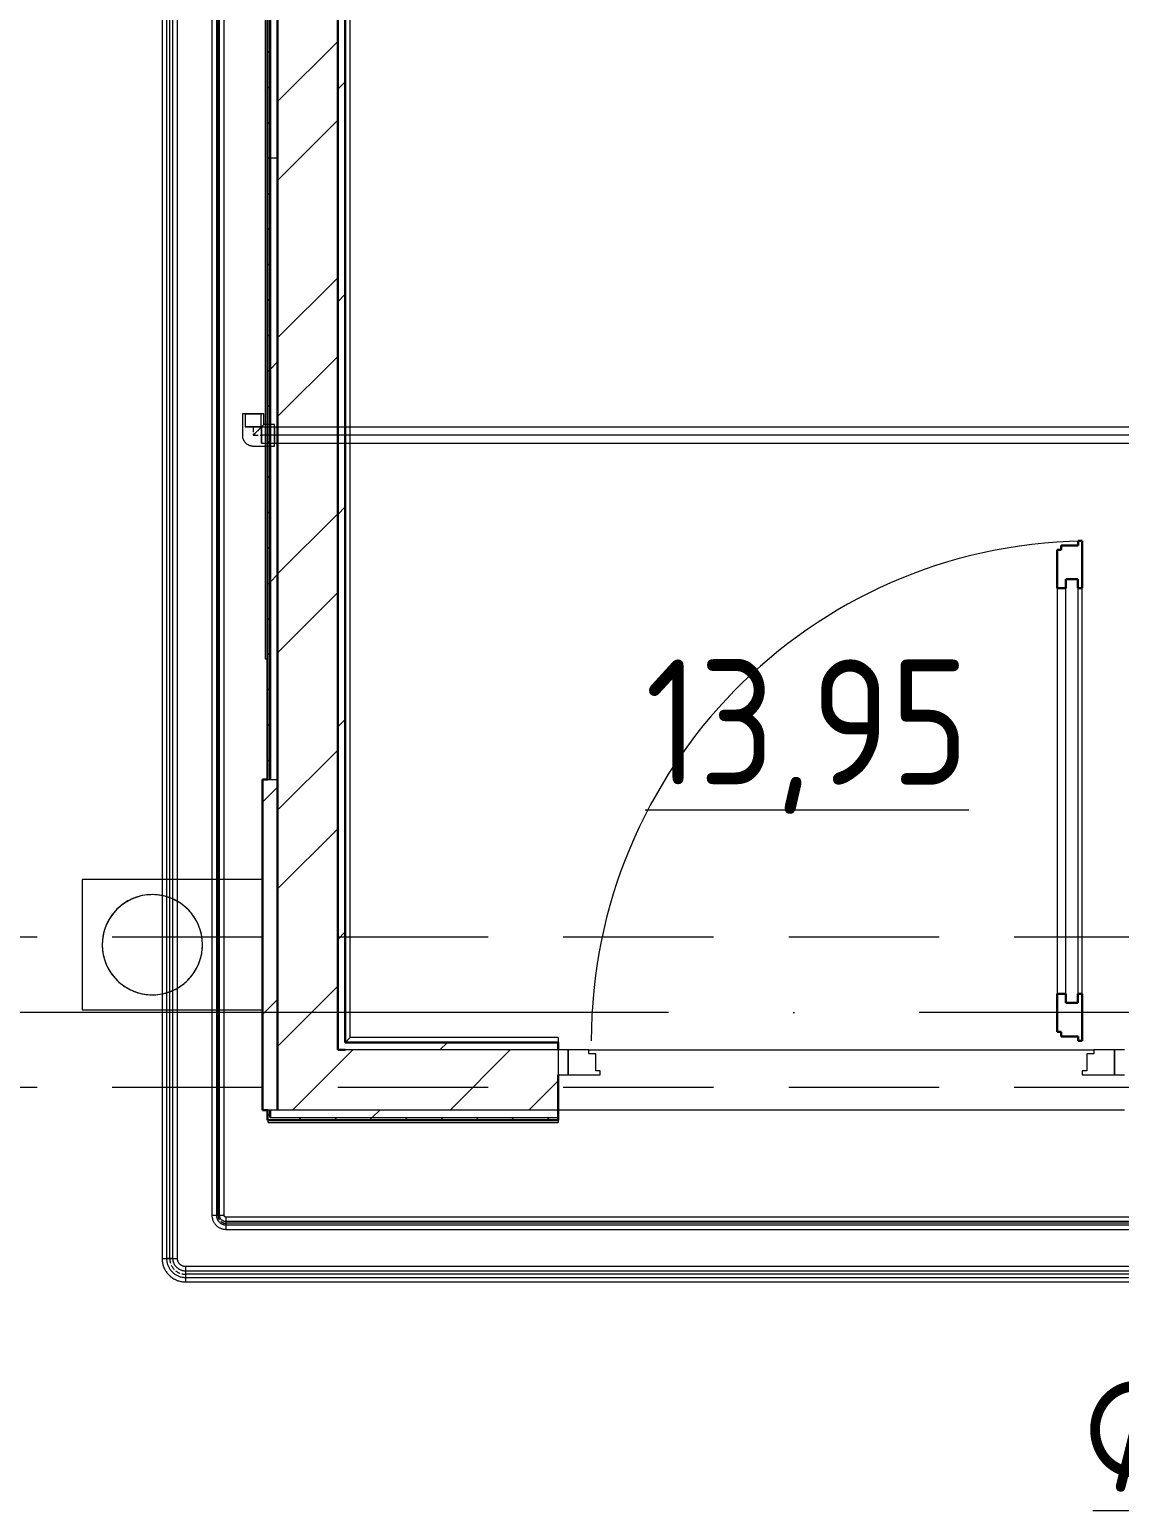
# Model space of a CAD drawing. Header units: millimetres. Extents: x -88595 to 880822, y -1054509 to -148035.
# Drawn here: x 397853 to 400028, y -275246 to -272290 of the extents above; entities that cross this region are included whole.
import ezdxf

# ---------------------------------------------------------------- set-up
doc = ezdxf.new("R2010")
doc.units = ezdxf.units.MM
for name, pattern in [('$7$ADSK_Осевая', [14, 10, -2, 0, -2]), ('$8$ADSK_Осевая', [14, 10, -2, 0, -2]), ('ADSK_Линия сетки', [25, 20, -2.5, 0, -2.5]), ('ADSK_Сверху', [4.5, 3, -1.5])]:
    doc.linetypes.add(name, pattern=pattern)
for name, color, linetype, lineweight in [('Двери', 7, 'Continuous', 9), ('Изоляция', 7, 'Continuous', 18), ('Линии', 7, 'Continuous', 9), ('Марки', 7, 'Continuous', 20), ('Марки помещений', 7, 'Continuous', 20), ('Оборудование', 7, 'Continuous', 18), ('Ограждение', 7, 'Continuous', 9), ('Оси', 7, 'Continuous', 9), ('Сантехника', 7, 'Continuous', 18), ('Стены наружные', 7, 'Continuous', 18), ('Стены штриховка', 7, 'Continuous', 9), ('Трубопровод', 7, 'Continuous', 18), ('Трубопроводы', 7, 'Continuous', 18)]:
    doc.layers.add(name, color=color, linetype=linetype, lineweight=lineweight)
doc.layers.add('Двери открывание', color=7, linetype='Continuous', lineweight=9, true_color=0xc0c0c0)
doc.styles.add('$1$GOST Common_9', font='GOST_Common.ttf', dxfattribs={"width": 0.9, "height": 250})
doc.styles.add('GOST Common_2', font='GOST_Common.ttf', dxfattribs={"width": 0.9, "height": 350})

# ---------------------------------------------------------------- blocks, each defined once
blk = doc.blocks.new('$0$ADSK_МедьПайка_Отвод-гнутая труба - Отвод _гнутая труба_-V44-В_Координация_3 этаж ОВ3')
at = {"layer": 'Трубопроводы', "color": 190, "true_color": 0x8000ff}
for p, q in [((-15.9, 3.2), (-15.9, -3.2)), ((-15.9, 3.2), (-15.9, -3.2)), ((3.2, 15.9), (-3.2, 15.9)), ((3.2, 15.9), (-3.2, 15.9))]:
    blk.add_line(p, q, dxfattribs=at)
at = {"layer": 'Трубопроводы', "color": 190, "true_color": 0x8000ff, "flags": 128}
for points in [[(-15.9, -3.2), (-15.1, -3.2), (-14.4, -3.1), (-13.6, -3), (-12.8, -2.9), (-12.1, -2.8), (-11.3, -2.6), (-10.6, -2.4), (-9.9, -2.2), (-9.2, -2), (-8.5, -1.7), (-7.8, -1.4), (-7.1, -1), (-6.4, -0.7), (-5.8, -0.3), (-5.1, 0.2), (-4.5, 0.6), (-3.9, 1.1), (-3.3, 1.6), (-2.8, 2.1), (-2.2, 2.6), (-1.7, 3.2), (-1.2, 3.7), (-0.7, 4.3), (-0.3, 4.9), (0.2, 5.6), (0.6, 6.2), (0.9, 6.9), (1.3, 7.6), (1.6, 8.3), (1.9, 9), (2.1, 9.7), (2.4, 10.4), (2.6, 11.1), (2.8, 11.9), (2.9, 12.6), (3, 13.4), (3.1, 14.1), (3.2, 14.9), (3.2, 15.7), (3.2, 15.9)], [(-3.2, 15.9), (-3.2, 15.4), (-3.2, 14.9), (-3.3, 14.4), (-3.3, 13.9), (-3.4, 13.4), (-3.5, 12.9), (-3.7, 12.4), (-3.8, 11.9), (-4, 11.4), (-4.2, 10.9), (-4.4, 10.5), (-4.6, 10), (-4.9, 9.6), (-5.1, 9.1), (-5.4, 8.7), (-5.7, 8.3), (-6, 7.9), (-6.3, 7.5), (-6.7, 7.1), (-7, 6.8), (-7.4, 6.4), (-7.8, 6.1), (-8.2, 5.8), (-8.6, 5.5), (-9, 5.2), (-9.4, 4.9), (-9.9, 4.7), (-10.3, 4.4), (-10.8, 4.2), (-11.3, 4), (-11.8, 3.9), (-12.2, 3.7), (-12.7, 3.6), (-13.2, 3.5), (-13.7, 3.4), (-14.2, 3.3), (-14.7, 3.2), (-15.2, 3.2), (-15.7, 3.2), (-15.9, 3.2)]]:
    blk.add_lwpolyline(points, dxfattribs=at)
blk = doc.blocks.new('$0$ADSK_МедьПайка_Отвод-гнутая труба - Отвод _гнутая труба_-V41-В_Координация_3 этаж ОВ3')
at = {"layer": 'Трубопроводы', "color": 134, "true_color": 0x00a6a6}
for p, q in [((6.4, 31.8), (-6.3, 31.8)), ((6.4, 31.8), (-6.3, 31.8)), ((-31.7, 6.4), (-31.7, -6.3)), ((-31.7, 6.4), (-31.7, -6.3))]:
    blk.add_line(p, q, dxfattribs=at)
at = {"layer": 'Трубопроводы', "color": 134, "true_color": 0x00a6a6, "flags": 128}
for points in [[(-31.7, -6.3), (-30.2, -6.3), (-28.7, -6.2), (-27.2, -6.1), (-25.7, -5.9), (-24.2, -5.6), (-22.7, -5.3), (-21.2, -4.9), (-19.8, -4.4), (-18.3, -3.9), (-16.9, -3.3), (-15.5, -2.7), (-14.2, -2), (-12.8, -1.3), (-11.5, -0.5), (-10.2, 0.3), (-9, 1.2), (-7.8, 2.1), (-6.6, 3.1), (-5.5, 4.1), (-4.4, 5.2), (-3.4, 6.3), (-2.4, 7.5), (-1.4, 8.7), (-0.5, 9.9), (0.3, 11.2), (1.1, 12.5), (1.9, 13.8), (2.5, 15.2), (3.2, 16.5), (3.8, 17.9), (4.3, 19.4), (4.8, 20.8), (5.2, 22.3), (5.5, 23.8), (5.8, 25.3), (6, 26.8), (6.2, 28.3), (6.3, 29.8), (6.3, 31.3), (6.4, 31.8)], [(-6.3, 31.8), (-6.4, 30.7), (-6.4, 29.7), (-6.5, 28.7), (-6.7, 27.7), (-6.9, 26.7), (-7.1, 25.7), (-7.3, 24.7), (-7.6, 23.8), (-8, 22.8), (-8.4, 21.9), (-8.8, 20.9), (-9.2, 20), (-9.7, 19.1), (-10.2, 18.3), (-10.8, 17.4), (-11.4, 16.6), (-12, 15.8), (-12.7, 15), (-13.3, 14.3), (-14.1, 13.5), (-14.8, 12.8), (-15.6, 12.2), (-16.4, 11.5), (-17.2, 10.9), (-18, 10.4), (-18.9, 9.8), (-19.8, 9.3), (-20.7, 8.9), (-21.6, 8.5), (-22.5, 8.1), (-23.5, 7.7), (-24.5, 7.4), (-25.4, 7.1), (-26.4, 6.9), (-27.4, 6.7), (-28.4, 6.6), (-29.4, 6.5), (-30.5, 6.4), (-31.5, 6.4), (-31.7, 6.4)]]:
    blk.add_lwpolyline(points, dxfattribs=at)
blk = doc.blocks.new('$0$ADSK_Полипропилен_Отвод - Универсальный-3258870-В_Координация_3 этаж ОВ3')
at = {"layer": 'Трубопроводы', "color": 24, "true_color": 0xa52900}
for p, q in [((-21.5, 42.5), (-21.5, 21.5)), ((21.5, 42.5), (-21.5, 42.5)), ((21.5, 42.5), (-21.5, 42.5)), ((-16, 42.5), (-16, 16.5)), ((-16, 42.5), (0, 42.5)), ((0, 42.5), (16, 42.5)), ((16, 16.5), (16, 42.5)), ((21.5, 0), (21.5, 42.5)), ((-21.5, 21.5), (-42.5, 21.5)), ((-42.5, 21.5), (-42.5, -21.5)), ((-42.5, 21.5), (-42.5, -21.5)), ((-16.5, 16), (-42.5, 16)), ((-42.5, 0), (-42.5, 16)), ((-16.5, 16), (-16.5, 0)), ((-16.5, 0), (-16.5, -16)), ((0, 16.5), (-16, 16.5)), ((16, 16.5), (0, 16.5)), ((-42.5, -16), (-42.5, 0)), ((-42.5, -16), (-16.5, -16)), ((-42.5, -21.5), (0, -21.5))]:
    blk.add_line(p, q, dxfattribs=at)
at = {"layer": 'Трубопроводы', "color": 24, "true_color": 0xa52900, "flags": 128}
blk.add_lwpolyline([(0, -21.5), (0.9, -21.5), (1.7, -21.4), (2.6, -21.3), (3.4, -21.2), (4.3, -21.1), (5.1, -20.9), (5.9, -20.7), (6.8, -20.4), (7.6, -20.1), (8.4, -19.8), (9.2, -19.5), (9.9, -19.1), (10.7, -18.7), (11.4, -18.2), (12.1, -17.7), (12.8, -17.2), (13.5, -16.7), (14.2, -16.2), (14.8, -15.6), (15.4, -15), (16, -14.4), (16.6, -13.7), (17.1, -13), (17.6, -12.3), (18.1, -11.6), (18.5, -10.9), (19, -10.1), (19.4, -9.4), (19.7, -8.6), (20, -7.8), (20.3, -7), (20.6, -6.2), (20.8, -5.3), (21, -4.5), (21.2, -3.7), (21.3, -2.8), (21.4, -1.9), (21.5, -1.1), (21.5, -0.2), (21.5, 0)], dxfattribs=at)
at = {"layer": 'Трубопроводы', "color": 24, "true_color": 0xa52900}
for points, knots in [([(0, 0), (-1.2, 1.2), (-3.6, 3.6), (-6.6, 6.6), (-8.9, 8.9), (-10.6, 10.6), (-12, 12), (-13.1, 13.1), (-13.9, 13.9), (-14.6, 14.6), (-15.4, 15.4), (-16.1, 16.1), (-16.8, 16.8), (-17.5, 17.5), (-18.1, 18.1), (-18.7, 18.7), (-19.2, 19.2), (-19.7, 19.7), (-20.3, 20.3), (-20.9, 20.9), (-21.4, 21.4), (-21.5, 21.5), (-21.5, 21.5)], [0, 0, 0, 0, 0.125, 0.25, 0.3125, 0.375, 0.4375, 0.46875, 0.5, 0.53125, 0.5625, 0.59375, 0.625, 0.65625, 0.6875, 0.71875, 0.75, 0.78125, 0.8125, 0.875, 0.9375, 1, 1, 1, 1]), ([(-21.5, 21.5), (-21.5, 21.5), (-21.4, 21.4), (-20.9, 20.9), (-20.3, 20.3), (-19.7, 19.7), (-19.2, 19.2), (-18.7, 18.7), (-18.1, 18.1), (-17.5, 17.5), (-16.8, 16.8), (-16.1, 16.1), (-15.4, 15.4), (-14.6, 14.6), (-13.9, 13.9), (-13.1, 13.1), (-12, 12), (-10.6, 10.6), (-8.9, 8.9), (-6.6, 6.6), (-3.6, 3.6), (-1.2, 1.2), (0, 0)], [0, 0, 0, 0, 0.0625, 0.125, 0.1875, 0.21875, 0.25, 0.28125, 0.3125, 0.34375, 0.375, 0.40625, 0.4375, 0.46875, 0.5, 0.53125, 0.5625, 0.625, 0.6875, 0.75, 0.875, 1, 1, 1, 1])]:
    blk.add_open_spline(points, degree=3, knots=knots, dxfattribs=at)
blk = doc.blocks.new('$0$ADSK_M_Трубы - Диаметр_8-160846-В_Координация_3 этаж ОВ3')
at = {"layer": 'Марки'}
blk.add_line((0, 0), (8, 0), dxfattribs=at)
blk = doc.blocks.new('3 этаж')
at = {"layer": 'Двери', "lineweight": 30}
for p, q in [((411792.9, 653096.9), (411784.9, 653096.9)), ((411784.9, 653096.9), (411784.9, 653020.9)), ((411826.9, 653105.9), (411792.9, 653105.9)), ((411792.9, 653105.9), (411792.9, 653096.9)), ((411834.9, 653114.9), (411826.9, 653114.9)), ((411826.9, 653114.9), (411826.9, 653105.9)), ((411834.9, 653020.9), (411834.9, 653114.9)), ((411801.9, 653020.9), (411801.9, 653038.9)), ((411801.9, 653038.9), (411825.9, 653038.9)), ((411825.9, 653038.9), (411825.9, 653020.9)), ((411784.9, 653020.9), (411801.9, 653020.9)), ((411825.9, 653020.9), (411834.9, 653020.9)), ((411784.9, 652210.9), (411784.9, 652134.9)), ((411784.9, 652210.9), (411801.9, 652210.9)), ((411801.9, 652210.9), (411801.9, 652192.9)), ((411825.9, 652210.9), (411834.9, 652210.9)), ((411825.9, 652192.9), (411825.9, 652210.9)), ((411834.9, 652116.9), (411834.9, 652210.9)), ((411801.9, 652192.9), (411825.9, 652192.9)), ((411784.9, 652134.9), (411792.9, 652134.9)), ((411792.9, 652134.9), (411792.9, 652125.9)), ((411792.9, 652125.9), (411826.9, 652125.9)), ((411826.9, 652125.9), (411826.9, 652116.9)), ((411826.9, 652116.9), (411834.9, 652116.9))]:
    blk.add_line(p, q, dxfattribs=at)
at = {"layer": 'Двери'}
for p, q in [((411801.9, 652192.9), (411801.9, 653038.9)), ((411801.9, 653038.9), (411825.9, 653038.9)), ((411825.9, 653038.9), (411825.9, 652192.9)), ((411784.9, 653020.9), (411784.9, 652210.9)), ((411834.9, 652210.9), (411834.9, 653020.9)), ((411825.9, 652192.9), (411801.9, 652192.9)), ((410788.9, 652098.9), (410788.9, 652048.9)), ((410808.9, 652098.9), (410788.9, 652098.9)), ((410808.9, 652048.9), (410808.9, 652098.9)), ((410849.9, 652098.9), (410808.9, 652098.9)), ((410808.9, 652098.9), (410808.9, 652048.9)), ((410849.9, 652090.9), (410849.9, 652098.9)), ((410863.9, 652090.9), (410849.9, 652090.9)), ((410863.9, 652056.9), (410863.9, 652090.9)), ((411857.9, 652090.9), (411843.9, 652090.9)), ((411843.9, 652090.9), (411843.9, 652056.9)), ((411857.9, 652098.9), (411857.9, 652090.9)), ((411898.9, 652098.9), (411857.9, 652098.9)), ((411918.9, 652098.9), (411898.9, 652098.9)), ((411898.9, 652098.9), (411898.9, 652048.9)), ((411898.9, 652048.9), (411898.9, 652098.9)), ((410872.9, 652056.9), (410863.9, 652056.9)), ((410872.9, 652048.9), (410872.9, 652056.9)), ((411843.9, 652056.9), (411834.9, 652056.9)), ((411834.9, 652056.9), (411834.9, 652048.9)), ((410788.9, 652048.9), (410808.9, 652048.9)), ((410808.9, 652048.9), (410872.9, 652048.9)), ((411834.9, 652048.9), (411898.9, 652048.9)), ((411898.9, 652048.9), (411918.9, 652048.9))]:
    blk.add_line(p, q, dxfattribs=at)
at = {"layer": 'Двери открывание'}
blk.add_arc((411852.9, 652116.9), 998, 91.0334, 180, dxfattribs=at)
at = {"layer": 'Линии', "linetype": 'ADSK_Сверху', "ltscale": 100}
for p, q in [((413348.9, 652323.9), (402488.9, 652323.9)), ((413348.9, 652023.9), (402488.9, 652023.9))]:
    blk.add_line(p, q, dxfattribs=at)
at = {"layer": 'Ограждение'}
for p, q in [((410203.9, 658188.9), (410203.9, 652878.9)), ((410373.9, 652124), (410373.9, 658173.9)), ((410208.9, 652878.9), (410203.9, 652878.9)), ((410373.9, 652124), (410363.9, 652114)), ((410363.9, 652114), (410788.9, 652114)), ((410788.9, 652124), (410373.9, 652124)), ((410788.9, 652124), (410788.9, 652114)), ((410209.9, 651953.9), (410209.9, 651958.9)), ((410209.9, 651953.9), (410788.9, 651953.9)), ((410788.9, 651958.9), (410788.9, 651953.9))]:
    blk.add_line(p, q, dxfattribs=at)
at = {"layer": 'Оси', "linetype": 'ADSK_Линия сетки', "ltscale": 100}
blk.add_line((466011.2, 652173.9), (389071.6, 652173.9), dxfattribs=at)
at = {"layer": 'Сантехника'}
for p, q in [((410198.9, 652438.9), (409838.9, 652438.9)), ((409838.9, 652438.9), (409838.9, 652178.9)), ((409838.9, 652178.9), (410198.9, 652178.9))]:
    blk.add_line(p, q, dxfattribs=at)
at = {"layer": 'Сантехника', "flags": 128}
for points in [[(410078.9, 652308.9), (410078.8, 652312.9), (410078.6, 652316.9), (410078.2, 652320.8), (410077.6, 652324.8), (410076.9, 652328.7), (410076, 652332.6), (410075, 652336.5), (410073.8, 652340.3), (410072.5, 652344.1), (410071, 652347.8), (410069.4, 652351.5), (410067.6, 652355), (410065.7, 652358.5), (410063.6, 652362), (410061.4, 652365.3), (410059.1, 652368.6), (410056.7, 652371.7), (410054.1, 652374.8), (410051.4, 652377.8), (410048.6, 652380.6), (410045.6, 652383.3), (410042.6, 652385.9), (410039.5, 652388.4), (410036.3, 652390.8), (410032.9, 652393), (410029.5, 652395.1), (410026, 652397.1), (410022.5, 652398.9), (410018.8, 652400.5), (410015.1, 652402.1), (410011.4, 652403.4), (410007.6, 652404.7), (410003.7, 652405.7), (409999.8, 652406.6), (409995.9, 652407.4), (409991.9, 652408), (409988, 652408.4), (409984, 652408.7), (409980, 652408.9), (409976, 652408.8), (409972, 652408.6), (409968, 652408.3), (409964, 652407.7), (409960.1, 652407.1), (409956.2, 652406.2), (409952.3, 652405.3), (409948.5, 652404.1), (409944.7, 652402.8), (409941, 652401.4), (409937.3, 652399.8), (409933.7, 652398.1), (409930.2, 652396.2), (409926.7, 652394.2), (409923.3, 652392), (409920.1, 652389.7), (409916.9, 652387.3), (409913.8, 652384.7), (409910.8, 652382.1), (409907.9, 652379.3), (409905.2, 652376.4), (409902.5, 652373.4), (409900, 652370.3), (409897.6, 652367.1), (409895.3, 652363.8), (409893.2, 652360.4), (409891.2, 652356.9), (409889.4, 652353.4), (409887.7, 652349.8), (409886.1, 652346.1), (409884.7, 652342.4), (409883.4, 652338.6), (409882.3, 652334.7), (409881.3, 652330.8), (409880.5, 652326.9), (409879.9, 652323), (409879.4, 652319), (409879.1, 652315), (409878.9, 652311), (409878.9, 652308.9)], [(409878.9, 652308.9), (409879, 652304.9), (409879.2, 652300.9), (409879.6, 652296.9), (409880.2, 652292.9), (409880.9, 652289), (409881.8, 652285.1), (409882.8, 652281.2), (409884, 652277.4), (409885.3, 652273.6), (409886.8, 652269.9), (409888.4, 652266.3), (409890.2, 652262.7), (409892.1, 652259.2), (409894.2, 652255.7), (409896.4, 652252.4), (409898.7, 652249.1), (409901.1, 652246), (409903.7, 652242.9), (409906.4, 652240), (409909.2, 652237.1), (409912.2, 652234.4), (409915.2, 652231.8), (409918.3, 652229.3), (409921.5, 652226.9), (409924.9, 652224.7), (409928.3, 652222.6), (409931.8, 652220.7), (409935.3, 652218.9), (409939, 652217.2), (409942.7, 652215.7), (409946.4, 652214.3), (409950.2, 652213.1), (409954.1, 652212), (409958, 652211.1), (409961.9, 652210.3), (409965.9, 652209.7), (409969.8, 652209.3), (409973.8, 652209), (409977.8, 652208.9), (409981.8, 652208.9), (409985.8, 652209.1), (409989.8, 652209.5), (409993.8, 652210), (409997.7, 652210.6), (410001.6, 652211.5), (410005.5, 652212.5), (410009.3, 652213.6), (410013.1, 652214.9), (410016.8, 652216.3), (410020.5, 652217.9), (410024.1, 652219.7), (410027.6, 652221.5), (410031.1, 652223.6), (410034.5, 652225.7), (410037.8, 652228), (410040.9, 652230.4), (410044, 652233), (410047, 652235.6), (410049.9, 652238.4), (410052.6, 652241.3), (410055.3, 652244.3), (410057.8, 652247.4), (410060.2, 652250.6), (410062.5, 652253.9), (410064.6, 652257.3), (410066.6, 652260.8), (410068.4, 652264.3), (410070.1, 652267.9), (410071.7, 652271.6), (410073.1, 652275.4), (410074.4, 652279.2), (410075.5, 652283), (410076.5, 652286.9), (410077.3, 652290.8), (410077.9, 652294.7), (410078.4, 652298.7), (410078.7, 652302.7), (410078.9, 652306.7), (410078.9, 652308.9)]]:
    blk.add_lwpolyline(points, dxfattribs=at)
at = {"layer": 'Сантехника'}
for start, end in [(0, 180), (180, 0)]:
    blk.add_arc((409978.9, 652308.9), 100, start, end, dxfattribs=at)
at = {"layer": 'Стены наружные', "lineweight": 30}
for p, q in [((410208.9, 658188.9), (410208.9, 652638.9)), ((410213.9, 652638.9), (410213.9, 658193.9)), ((410228.9, 658198.9), (410228.9, 651978.9)), ((410348.9, 652098.9), (410348.9, 658198.9)), ((410363.9, 652113.9), (410363.9, 658193.9)), ((410198.9, 652638.9), (410198.9, 651978.9)), ((410208.9, 652638.9), (410198.9, 652638.9)), ((410788.9, 652113.9), (410363.9, 652113.9)), ((410788.9, 652098.9), (410788.9, 652113.9)), ((410363.9, 652098.9), (410348.9, 652098.9)), ((410788.9, 651958.9), (410788.9, 652048.9)), ((410198.9, 651978.9), (410208.9, 651978.9)), ((410208.9, 651978.9), (410208.9, 651958.9)), ((410213.9, 651978.9), (410213.9, 651963.9)), ((410208.9, 651958.9), (410788.9, 651958.9))]:
    blk.add_line(p, q, dxfattribs=at)
at = {"layer": 'Стены наружные', "linetype": 'Continuous', "lineweight": 9}
for p, q in [((410208.9, 654088.6), (410213.9, 654093.6)), ((410228.9, 653991.9), (410348.9, 654111.9)), ((410208.9, 654017.8), (410213.9, 654022.8)), ((410348.9, 654016.4), (410363.9, 654031.4)), ((410208.9, 653947.1), (410213.9, 653952.1)), ((410228.9, 653834.7), (410348.9, 653954.7)), ((410208.9, 653876.4), (410213.9, 653881.4)), ((410208.9, 653805.7), (410213.9, 653810.7)), ((410208.9, 653735), (410213.9, 653740)), ((410208.9, 653664.3), (410213.9, 653669.3)), ((410228.9, 653520.4), (410348.9, 653640.4)), ((410208.9, 653593.6), (410213.9, 653598.6)), ((410348.9, 653592.2), (410363.9, 653607.2)), ((410208.9, 653522.9), (410213.9, 653527.9)), ((410213.9, 653457.2), (410228.9, 653472.2)), ((410228.9, 653363.3), (410348.9, 653483.3)), ((410208.9, 653452.2), (410213.9, 653457.2)), ((410208.9, 653381.4), (410213.9, 653386.4)), ((410208.9, 653310.7), (410213.9, 653315.7)), ((410208.9, 653240), (410213.9, 653245)), ((410348.9, 653167.9), (410363.9, 653182.9)), ((410208.9, 653169.3), (410213.9, 653174.3)), ((410228.9, 653049), (410348.9, 653169)), ((410208.9, 653098.6), (410213.9, 653103.6)), ((410208.9, 653027.9), (410213.9, 653032.9)), ((410213.9, 653032.9), (410228.9, 653047.9)), ((410228.9, 652891.8), (410348.9, 653011.8)), ((410208.9, 652957.2), (410213.9, 652962.2)), ((410208.9, 652886.5), (410213.9, 652891.5)), ((410208.9, 652815.8), (410213.9, 652820.8)), ((410208.9, 652745.1), (410213.9, 652750.1)), ((410348.9, 652743.6), (410363.9, 652758.6)), ((410208.9, 652674.3), (410213.9, 652679.3)), ((410228.9, 652577.5), (410348.9, 652697.5)), ((410198.9, 652593.6), (410228.9, 652623.6)), ((410228.9, 652420.3), (410348.9, 652540.3)), ((410348.9, 652319.4), (410363.9, 652334.4)), ((410228.9, 652106), (410348.9, 652226)), ((410198.9, 652169.4), (410228.9, 652199.4)), ((410552.7, 652098.9), (410567.7, 652113.9)), ((410258.9, 651978.9), (410378.9, 652098.9)), ((410573.2, 651978.9), (410693.2, 652098.9)), ((410730.3, 651978.9), (410788.9, 652037.4)), ((410208.9, 651967.2), (410213.9, 651972.2)), ((410271.2, 651958.9), (410276.2, 651963.9)), ((410341.9, 651958.9), (410346.9, 651963.9)), ((410412.7, 651958.9), (410417.7, 651963.9)), ((410417.7, 651963.9), (410432.7, 651978.9)), ((410483.4, 651958.9), (410488.4, 651963.9)), ((410554.1, 651958.9), (410559.1, 651963.9)), ((410624.8, 651958.9), (410629.8, 651963.9)), ((410695.5, 651958.9), (410700.5, 651963.9)), ((410766.2, 651958.9), (410771.2, 651963.9))]:
    blk.add_line(p, q, dxfattribs=at)
at = {"layer": 'Стены наружные'}
for p, q in [((410849.9, 652098.9), (411857.9, 652098.9)), ((411918.9, 651978.9), (410788.9, 651978.9))]:
    blk.add_line(p, q, dxfattribs=at)
at = {"layer": 'Стены штриховка'}
for p, q in [((410228.9, 653878.9), (410213.9, 653878.9)), ((410208.9, 652638.9), (410228.9, 652638.9)), ((410788.9, 652098.9), (410363.9, 652098.9)), ((410788.9, 651978.9), (410208.9, 651978.9)), ((410213.9, 651963.9), (410788.9, 651963.9))]:
    blk.add_line(p, q, dxfattribs=at)
at = {"layer": 'Марки помещений', "style": 'GOST Common_2', "width": 0.9}
blk.add_text('%%U13,95', height=250, dxfattribs=at).set_placement((410962.5, 652628.4))

msp = doc.modelspace()

# ---------------------------------------------------------------- linework, layer by layer
at = {"layer": 'Изоляция', "color": 134, "true_color": 0x00a6a6}
for p, q in [((398117.6, -270197.7), (398117.6, -274743)), ((398148.3, -274743), (398148.3, -270197.7)), ((398117.6, -274743), (398148.3, -274743)), ((410065.6, -274759.4), (398164.7, -274759.4)), ((398164.7, -274759.4), (398164.7, -274790.1)), ((398164.7, -274790.1), (410058.7, -274790.1))]:
    msp.add_line(p, q, dxfattribs=at)
at = {"layer": 'Изоляция', "color": 190, "true_color": 0x8000ff}
for p, q in [((398217.2, -270211.8), (398217.2, -274657)), ((398241.5, -274657), (398241.5, -270211.8)), ((398217.2, -274657), (398241.5, -274657)), ((409969.6, -274660.7), (398245.2, -274660.7)), ((398245.2, -274660.7), (398245.2, -274685.1)), ((398245.2, -274685.1), (409969.6, -274685.1))]:
    msp.add_line(p, q, dxfattribs=at)
at = {"layer": 'Изоляция', "color": 190, "true_color": 0x8000ff, "flags": 128}
for points in [[(398217.2, -274657), (398217.2, -274658.1), (398217.3, -274659.2), (398217.4, -274660.4), (398217.6, -274661.5), (398217.8, -274662.6), (398218, -274663.7), (398218.3, -274664.8), (398218.6, -274665.8), (398219, -274666.9), (398219.4, -274667.9), (398219.9, -274669), (398220.4, -274670), (398220.9, -274670.9), (398221.5, -274671.9), (398222.1, -274672.8), (398222.7, -274673.8), (398223.4, -274674.6), (398224.2, -274675.5), (398224.9, -274676.3), (398225.7, -274677.1), (398226.5, -274677.9), (398227.4, -274678.6), (398228.3, -274679.3), (398229.2, -274680), (398230.1, -274680.6), (398231, -274681.2), (398232, -274681.7), (398233, -274682.3), (398234, -274682.7), (398235.1, -274683.1), (398236.1, -274683.5), (398237.2, -274683.9), (398238.3, -274684.2), (398239.4, -274684.4), (398240.5, -274684.6), (398241.6, -274684.8), (398242.7, -274684.9), (398243.8, -274685), (398244.9, -274685.1), (398245.2, -274685.1)], [(398245.2, -274660.7), (398245.1, -274660.7), (398244.9, -274660.7), (398244.8, -274660.7), (398244.7, -274660.7), (398244.5, -274660.6), (398244.4, -274660.6), (398244.2, -274660.6), (398244.1, -274660.5), (398243.9, -274660.5), (398243.8, -274660.4), (398243.7, -274660.4), (398243.5, -274660.3), (398243.4, -274660.2), (398243.3, -274660.1), (398243.2, -274660.1), (398243, -274660), (398242.9, -274659.9), (398242.8, -274659.8), (398242.7, -274659.7), (398242.6, -274659.6), (398242.5, -274659.5), (398242.4, -274659.4), (398242.3, -274659.2), (398242.2, -274659.1), (398242.1, -274659), (398242.1, -274658.9), (398242, -274658.7), (398241.9, -274658.6), (398241.9, -274658.5), (398241.8, -274658.3), (398241.7, -274658.2), (398241.7, -274658.1), (398241.7, -274657.9), (398241.6, -274657.8), (398241.6, -274657.6), (398241.6, -274657.5), (398241.6, -274657.3), (398241.5, -274657.2), (398241.5, -274657), (398241.5, -274657)]]:
    msp.add_lwpolyline(points, dxfattribs=at)
at = {"layer": 'Изоляция', "color": 134, "true_color": 0x00a6a6, "flags": 128}
for points in [[(398117.6, -274743), (398117.7, -274744.8), (398117.8, -274746.7), (398118, -274748.6), (398118.2, -274750.5), (398118.6, -274752.3), (398119, -274754.2), (398119.4, -274756), (398120, -274757.8), (398120.6, -274759.5), (398121.3, -274761.3), (398122.1, -274763), (398122.9, -274764.7), (398123.8, -274766.4), (398124.8, -274768), (398125.8, -274769.5), (398126.9, -274771.1), (398128.1, -274772.6), (398129.3, -274774), (398130.6, -274775.4), (398131.9, -274776.7), (398133.3, -274778), (398134.7, -274779.3), (398136.2, -274780.4), (398137.7, -274781.5), (398139.3, -274782.6), (398140.9, -274783.6), (398142.5, -274784.5), (398144.2, -274785.3), (398145.9, -274786.1), (398147.6, -274786.9), (398149.4, -274787.5), (398151.2, -274788.1), (398153, -274788.6), (398154.9, -274789), (398156.7, -274789.4), (398158.6, -274789.7), (398160.4, -274789.9), (398162.3, -274790), (398164.2, -274790.1), (398164.7, -274790.1)], [(398164.7, -274759.4), (398164.1, -274759.3), (398163.4, -274759.3), (398162.8, -274759.2), (398162.1, -274759.1), (398161.5, -274759), (398160.8, -274758.9), (398160.2, -274758.7), (398159.6, -274758.5), (398158.9, -274758.3), (398158.3, -274758.1), (398157.7, -274757.8), (398157.1, -274757.5), (398156.6, -274757.2), (398156, -274756.8), (398155.5, -274756.5), (398154.9, -274756.1), (398154.4, -274755.7), (398153.9, -274755.3), (398153.4, -274754.8), (398152.9, -274754.4), (398152.5, -274753.9), (398152.1, -274753.4), (398151.7, -274752.9), (398151.3, -274752.4), (398150.9, -274751.8), (398150.6, -274751.3), (398150.3, -274750.7), (398150, -274750.1), (398149.7, -274749.5), (398149.4, -274748.9), (398149.2, -274748.3), (398149, -274747.7), (398148.8, -274747), (398148.7, -274746.4), (398148.6, -274745.7), (398148.5, -274745.1), (398148.4, -274744.4), (398148.3, -274743.8), (398148.3, -274743.1), (398148.3, -274743)]]:
    msp.add_lwpolyline(points, dxfattribs=at)
at = {"layer": 'Трубопровод', "color": 134, "linetype": 'Continuous', "true_color": 0x00a6a6}
for p, q in [((398126.6, -270197.7), (398126.6, -274743)), ((398139.3, -274743), (398139.3, -270197.7)), ((410065.6, -274768.4), (398164.7, -274768.4)), ((398164.7, -274781.1), (410065.6, -274781.1))]:
    msp.add_line(p, q, dxfattribs=at)
at = {"layer": 'Трубопровод', "color": 134, "true_color": 0x00a6a6}
for p, q in [((398133, -274743), (398133, -270197.7)), ((398133, -274743), (398133, -270197.7)), ((410065.6, -274774.7), (398164.7, -274774.7)), ((410065.6, -274774.7), (398164.7, -274774.7))]:
    msp.add_line(p, q, dxfattribs=at)
at = {"layer": 'Трубопровод', "color": 190, "linetype": 'Continuous', "true_color": 0x8000ff}
for p, q in [((398226.2, -270211.8), (398226.2, -274657)), ((398232.5, -274657), (398232.5, -270211.8)), ((409969.6, -274669.7), (398245.2, -274669.7)), ((398245.2, -274676.1), (409969.6, -274676.1))]:
    msp.add_line(p, q, dxfattribs=at)
at = {"layer": 'Трубопровод', "color": 190, "true_color": 0x8000ff}
for p, q in [((398229.4, -274657), (398229.4, -270211.8)), ((398229.4, -274657), (398229.4, -270211.8)), ((409969.6, -274672.9), (398245.2, -274672.9)), ((409969.6, -274672.9), (398245.2, -274672.9))]:
    msp.add_line(p, q, dxfattribs=at)
at = {"layer": 'Трубопровод', "color": 24, "linetype": 'Continuous', "true_color": 0xa52900}
for p, q in [((398283.4, -273083.4), (398315.4, -273083.4)), ((401536.9, -273083.9), (398315.9, -273083.9)), ((398315.9, -273083.9), (398315.9, -273115.9)), ((398315.9, -273115.9), (401536.9, -273115.9))]:
    msp.add_line(p, q, dxfattribs=at)
at = {"layer": 'Трубопровод', "color": 24, "true_color": 0xa52900}
msp.add_line((401536.9, -273099.9), (398315.9, -273099.9), dxfattribs=at)
msp.add_line((401536.9, -273099.9), (398315.9, -273099.9), dxfattribs=at)
at = {"layer": 'Трубопроводы', "color": 24, "linetype": '$7$ADSK_Осевая', "true_color": 0xa52900}
for p, q in [((398299.4, -273083.4), (398299.4, -273099.9)), ((398299.4, -273099.9), (398315.9, -273099.9))]:
    msp.add_line(p, q, dxfattribs=at)
at = {"layer": 'Трубопроводы', "color": 190, "linetype": '$8$ADSK_Осевая', "true_color": 0x8000ff}
msp.add_arc((398245.2, -274657), 15.9, 180, 270, dxfattribs=at)
at = {"layer": 'Трубопроводы', "color": 134, "linetype": '$8$ADSK_Осевая', "true_color": 0x00a6a6}
msp.add_arc((398164.7, -274743), 31.8, 180, 270, dxfattribs=at)

# ---------------------------------------------------------------- block references
at = {"layer": 'Марки', "xscale": 99.99999999999993, "yscale": 99.99999999999993, "zscale": 99.99999999999993}
msp.add_blockref('$0$ADSK_M_Трубы - Диаметр_8-160846-В_Координация_3 этаж ОВ3', (399975.4, -275246), dxfattribs=at)
at = {"layer": 'Оборудование', "color": 5, "true_color": 0x0000ff}
msp.add_blockref('3 этаж', (-11880.6, -926425.8), dxfattribs=at)
at = {"layer": 'Трубопроводы', "color": 24, "true_color": 0xa52900, "rotation": 270}
msp.add_blockref('$0$ADSK_Полипропилен_Отвод - Универсальный-3258870-В_Координация_3 этаж ОВ3', (398299.4, -273099.9), dxfattribs=at)
at = {"layer": 'Трубопроводы', "color": 190, "true_color": 0x8000ff, "rotation": 270}
msp.add_blockref('$0$ADSK_МедьПайка_Отвод-гнутая труба - Отвод _гнутая труба_-V44-В_Координация_3 этаж ОВ3', (398229.4, -274672.9), dxfattribs=at)
at = {"layer": 'Трубопроводы', "color": 134, "true_color": 0x00a6a6, "rotation": 270}
msp.add_blockref('$0$ADSK_МедьПайка_Отвод-гнутая труба - Отвод _гнутая труба_-V41-В_Координация_3 этаж ОВ3', (398133, -274774.7), dxfattribs=at)

# ---------------------------------------------------------------- texts
at = {"layer": 'Марки', "lineweight": 9, "insert": (399954.7, -274944.5), "char_height": 250, "width": 245.316, "attachment_point": 1, "style": '$1$GOST Common_9'}
msp.add_mtext('\\fGOST Common|b0|i0|c254|p34|;\\W.9;⌀', dxfattribs=at)

doc.saveas('drawing.dxf')
